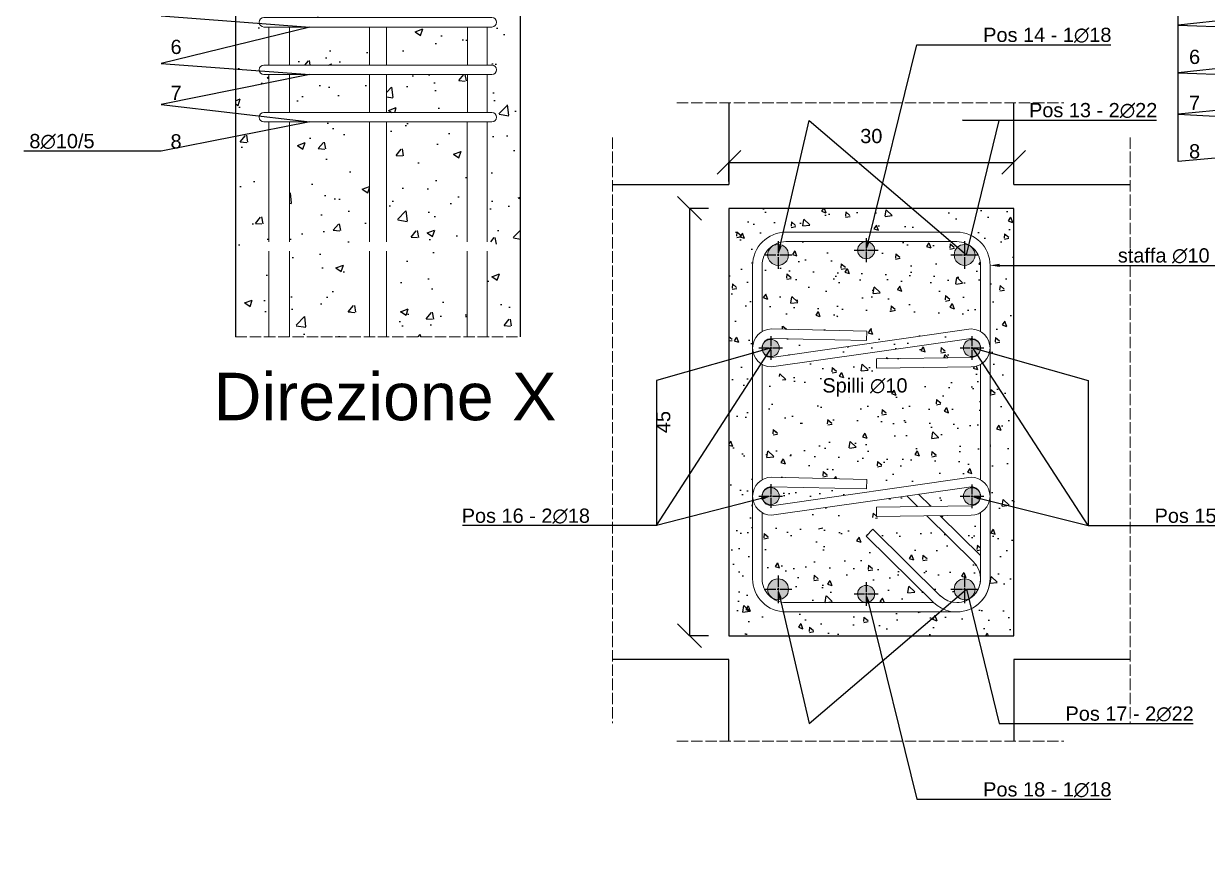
# Model space of a CAD drawing. Header units: millimetres. Extents: x -455371 to 117772, y -78417 to 116564.
# Drawn here: x -326933 to -325687, y 112656 to 113549 of the extents above; entities that cross this region are included whole.
import ezdxf
from ezdxf import colors
from ezdxf.entities.mleader import LeaderData, LeaderLine
from ezdxf.math import Vec2, Vec3

# ---------------------------------------------------------------- set-up
doc = ezdxf.new("R2010")
doc.units = ezdxf.units.MM
doc.linetypes.add('ACAD_ISO02W100', pattern=[15, 12, -3])
doc.linetypes.add('CENTER2', pattern=[28.575, 19.05, -3.175, 3.175, -3.175])
doc.layers.get('0').update_dxf_attribs({"color": 255})
for name, color, linetype, lineweight in [('armature', 5, 'Continuous', 18), ('Cls', 7, 'Continuous', 25), ('quote', 5, 'Continuous', 15), ('RETINO ARMATURE', 253, 'Continuous', 15), ('Scritte', 7, 'Continuous', 15), ('staffe', 10, 'Continuous', 15), ('tratteggio 1 a 50', 230, 'ACAD_ISO02W100', 15)]:
    doc.layers.add(name, color=color, linetype=linetype, lineweight=lineweight)
doc.layers.add('RETINI', color=253, linetype='Continuous')
doc.styles.get("Standard").update_dxf_attribs({"font": 'arial.ttf'})
doc.dimstyles.new('scala 1 a 10', dxfattribs={"dimtxt": 15, "dimasz": 25, "dimexe": 0.183, "dimexo": 0.1, "dimgap": 20, "dimtad": 2, "dimdec": 0, "dimlfac": 0.1, "dimzin": 0, "dimdsep": 46, "dimtxsty": 'Standard', "dimblk": 'OBLIQUE', "dimcen": -25, "dimadec": 0, "dimazin": 0, "dimtfac": 1, "dimtdec": 0, "dimtofl": 0, "dimtmove": 0, "dimatfit": 3, "dimfxl": 20, "dimfxlon": 1, "dimtolj": 1, "dimtzin": 0, "dimarcsym": 0})
pattern_1 = [(320, (-388016.686, -227975.98), (-4.7817257, -54.6554007), [5.715, -62.865]), (265, (-388016.686, -227975.98), (57.317054, 10.573026), [4.572, -50.292175]), (10.451445, (-388017.084, -227980.53), (52.5353256, -44.082374), [4.857003, -53.427073]), (316.1842, (-388001.446, -227975.98), (-12.612698, -81.323712), [8.5725, -94.2975]), (6.635558, (-388002.5, -227982.755), (74.227837, -71.22124), [7.285507, -80.140682]), (261.18415, (-388001.45, -227975.98), (74.227837, -71.22124), [6.85799, -75.43792]), (291, (-388005.256, -227983.6), (-30.6795595, -45.4843174), [5.715, -62.865]), (236, (-388005.256, -227983.6), (55.25639, -18.5406085), [4.572, -50.292]), (341.451445, (-388007.81, -227987.39), (24.576831, -64.024926), [4.857003, -53.426981]), (307.5, (-388016.686, -227975.978), (25.3665117, -0.926581), [0, -49.6824, 0, -51.054, 0, -50.4825]), (277.5, (-388016.686, -227975.978), (30.0541724, -20.0458988), [0, -29.1084, 0, -48.5394, 0, -19.2405]), (237.5, (-388016.686, -227958.985), (-1.7186232, -40.6771786), [0, -19.05, 0, -59.436, 0, -78.867]), (227.5, (-388016.686, -227951.365), (7.6279473, -44.4387544), [0, -24.765, 0, -39.4716, 0, -56.007])]

# ---------------------------------------------------------------- blocks, each defined once
blk = doc.blocks.new('*U1367')
at = {"layer": 'staffe'}
blk.add_lwpolyline([(-120, 5), (120, 5, -1), (120, -5), (-120, -5, -1)], format="xyb", close=True, dxfattribs=at)
blk = doc.blocks.new('*U1368')
at = {"layer": 'armature', "color": 0, "linetype": 'ByBlock', "lineweight": -2, "transparency": 16777216}
for p in [(0, 350), (0, 300), (0, 250), (0, 200), (0, 150), (0, 100), (0, 50), (0, 0)]:
    blk.add_blockref('*U1367', p, dxfattribs=at)
blk = doc.blocks.new('*U1409')
at = {"layer": 'Cls', "color": 0, "linetype": 'CENTER2', "transparency": 16777216}
for p, q in [((0, 2.2), (0, 14.5)), ((-14.5, 0), (-2.2, 0)), ((2.2, 0), (14.5, 0)), ((0, -14.5), (0, -2.2))]:
    blk.add_line(p, q, dxfattribs=at)
at = {"layer": 'Cls', "color": 0, "linetype": 'Continuous', "transparency": 16777216}
for p, q in [((-1.1, 0), (1.1, 0)), ((0, -1.1), (0, 1.1))]:
    blk.add_line(p, q, dxfattribs=at)
blk = doc.blocks.new('*U1410')
at = {"layer": 'Cls', "color": 0, "linetype": 'CENTER2', "transparency": 16777216}
for p, q in [((0, 1.8), (0, 12.5)), ((-12.5, 0), (-1.8, 0)), ((1.8, 0), (12.5, 0)), ((0, -12.5), (0, -1.8))]:
    blk.add_line(p, q, dxfattribs=at)
at = {"layer": 'Cls', "color": 0, "linetype": 'Continuous', "transparency": 16777216}
for p, q in [((-0.9, 0), (0.9, 0)), ((0, -0.9), (0, 0.9))]:
    blk.add_line(p, q, dxfattribs=at)
blk = doc.blocks.new('*U1381')
at = {"layer": 'Cls', "color": 0, "linetype": 'CENTER2', "transparency": 16777216}
for p, q in [((0, 1.8), (0, 12.5)), ((-12.5, 0), (-1.8, 0)), ((1.8, 0), (12.5, 0)), ((0, -12.5), (0, -1.8))]:
    blk.add_line(p, q, dxfattribs=at)
at = {"layer": 'Cls', "color": 0, "linetype": 'Continuous', "transparency": 16777216}
for p, q in [((-0.9, 0), (0.9, 0)), ((0, -0.9), (0, 0.9))]:
    blk.add_line(p, q, dxfattribs=at)
blk = doc.blocks.new('*U1382')
at = {"layer": 'Cls', "color": 0, "linetype": 'CENTER2', "transparency": 16777216}
for p, q in [((0, 1.8), (0, 12.5)), ((-12.5, 0), (-1.8, 0)), ((1.8, 0), (12.5, 0)), ((0, -12.5), (0, -1.8))]:
    blk.add_line(p, q, dxfattribs=at)
at = {"layer": 'Cls', "color": 0, "linetype": 'Continuous', "transparency": 16777216}
for p, q in [((-0.9, 0), (0.9, 0)), ((0, -0.9), (0, 0.9))]:
    blk.add_line(p, q, dxfattribs=at)
blk = doc.blocks.new('*U1383')
at = {"layer": 'Cls', "color": 0, "linetype": 'CENTER2', "transparency": 16777216}
for p, q in [((0, 2.2), (0, 14.5)), ((-14.5, 0), (-2.2, 0)), ((2.2, 0), (14.5, 0)), ((0, -14.5), (0, -2.2))]:
    blk.add_line(p, q, dxfattribs=at)
at = {"layer": 'Cls', "color": 0, "linetype": 'Continuous', "transparency": 16777216}
for p, q in [((-1.1, 0), (1.1, 0)), ((0, -1.1), (0, 1.1))]:
    blk.add_line(p, q, dxfattribs=at)
blk = doc.blocks.new('*U1384')
at = {"layer": 'Cls', "color": 0, "linetype": 'CENTER2', "transparency": 16777216}
for p, q in [((0, 1.8), (0, 12.5)), ((-12.5, 0), (-1.8, 0)), ((1.8, 0), (12.5, 0)), ((0, -12.5), (0, -1.8))]:
    blk.add_line(p, q, dxfattribs=at)
at = {"layer": 'Cls', "color": 0, "linetype": 'Continuous', "transparency": 16777216}
for p, q in [((-0.9, 0), (0.9, 0)), ((0, -0.9), (0, 0.9))]:
    blk.add_line(p, q, dxfattribs=at)
blk = doc.blocks.new('*U1407')
at = {"layer": 'Cls', "color": 0, "linetype": 'CENTER2', "transparency": 16777216}
for p, q in [((0, 2.2), (0, 14.5)), ((-14.5, 0), (-2.2, 0)), ((2.2, 0), (14.5, 0)), ((0, -14.5), (0, -2.2))]:
    blk.add_line(p, q, dxfattribs=at)
at = {"layer": 'Cls', "color": 0, "linetype": 'Continuous', "transparency": 16777216}
for p, q in [((-1.1, 0), (1.1, 0)), ((0, -1.1), (0, 1.1))]:
    blk.add_line(p, q, dxfattribs=at)
blk = doc.blocks.new('*U1408')
at = {"layer": 'Cls', "color": 0, "linetype": 'CENTER2', "transparency": 16777216}
for p, q in [((0, 1.8), (0, 12.5)), ((-12.5, 0), (-1.8, 0)), ((1.8, 0), (12.5, 0)), ((0, -12.5), (0, -1.8))]:
    blk.add_line(p, q, dxfattribs=at)
at = {"layer": 'Cls', "color": 0, "linetype": 'Continuous', "transparency": 16777216}
for p, q in [((-0.9, 0), (0.9, 0)), ((0, -0.9), (0, 0.9))]:
    blk.add_line(p, q, dxfattribs=at)
blk = doc.blocks.new('*U1405')
at = {"layer": 'Cls', "color": 0, "linetype": 'CENTER2', "transparency": 16777216}
for p, q in [((0, 1.8), (0, 12.5)), ((-12.5, 0), (-1.8, 0)), ((1.8, 0), (12.5, 0)), ((0, -12.5), (0, -1.8))]:
    blk.add_line(p, q, dxfattribs=at)
at = {"layer": 'Cls', "color": 0, "linetype": 'Continuous', "transparency": 16777216}
for p, q in [((-0.9, 0), (0.9, 0)), ((0, -0.9), (0, 0.9))]:
    blk.add_line(p, q, dxfattribs=at)
blk = doc.blocks.new('*U1406')
at = {"layer": 'Cls', "color": 0, "linetype": 'CENTER2', "transparency": 16777216}
for p, q in [((0, 2.2), (0, 14.5)), ((-14.5, 0), (-2.2, 0)), ((2.2, 0), (14.5, 0)), ((0, -14.5), (0, -2.2))]:
    blk.add_line(p, q, dxfattribs=at)
at = {"layer": 'Cls', "color": 0, "linetype": 'Continuous', "transparency": 16777216}
for p, q in [((-1.1, 0), (1.1, 0)), ((0, -1.1), (0, 1.1))]:
    blk.add_line(p, q, dxfattribs=at)
blk = doc.blocks.new('_Oblique')
at = {"color": 0, "linetype": 'ByBlock', "lineweight": -2}
blk.add_line((-0.5, -0.5), (0.5, 0.5), dxfattribs=at)
blk = doc.blocks.new('*D2434')
at = {"layer": 'Defpoints', "color": 0, "transparency": 16777216}
for p in [(-325890.5, 113403.2), (-326190.5, 113354.7), (-325890.5, 113354.7)]:
    blk.add_point(p, dxfattribs=at)
at = {"layer": 'quote', "color": 0, "lineweight": -2, "transparency": 16777216}
for p, q in [((-326190.5, 113383.2), (-326190.5, 113403.4)), ((-326190.5, 113403.2), (-325890.5, 113403.2)), ((-325890.5, 113383.2), (-325890.5, 113403.4))]:
    blk.add_line(p, q, dxfattribs=at)
at = {"layer": 'quote', "color": 0, "lineweight": -2, "transparency": 16777216, "xscale": 25, "yscale": 25, "zscale": 25, "rotation": 180}
blk.add_blockref('_Oblique', (-326190.5, 113403.2), dxfattribs=at)
at = {"layer": 'quote', "color": 0, "lineweight": -2, "transparency": 16777216, "xscale": 25, "yscale": 25, "zscale": 25}
blk.add_blockref('_Oblique', (-325890.5, 113403.2), dxfattribs=at)
at = {"layer": 'quote', "color": 0, "transparency": 16777216, "insert": (-326040.5, 113430.8), "char_height": 15, "attachment_point": 5}
blk.add_mtext('\\A1;30', dxfattribs=at)
blk = doc.blocks.new('*D2435')
at = {"layer": 'Defpoints', "color": 0, "transparency": 16777216}
for p in [(-326190.5, 113354.7), (-326232, 112904.7), (-326190.5, 112904.7)]:
    blk.add_point(p, dxfattribs=at)
at = {"layer": 'quote', "color": 0, "lineweight": -2, "transparency": 16777216}
for p, q in [((-326212, 113354.7), (-326232.2, 113354.7)), ((-326232, 113354.7), (-326232, 112904.7)), ((-326212, 112904.7), (-326232.2, 112904.7))]:
    blk.add_line(p, q, dxfattribs=at)
at = {"layer": 'quote', "color": 0, "lineweight": -2, "transparency": 16777216, "xscale": 25, "yscale": 25, "zscale": 25}
for p, rotation in [((-326232, 113354.7), 90), ((-326232, 112904.7), 270)]:
    blk.add_blockref('_Oblique', p, dxfattribs=dict(at, rotation=rotation))
at = {"layer": 'quote', "color": 0, "transparency": 16777216, "insert": (-326259.6, 113129.7), "char_height": 15, "attachment_point": 5, "rotation": 90}
blk.add_mtext('\\A1;45', dxfattribs=at)

msp = doc.modelspace()

# ---------------------------------------------------------------- hatches: boundary and pattern name
at = {"layer": 'RETINI'}
h = msp.add_hatch(dxfattribs=at)
h.set_pattern_fill('AR-CONC', color=256, scale=0.45)
h.paths.add_polyline_path([(-326675.1, 113795.7), (-326680.1, 113795.7, -1), (-326680.1, 113805.7), (-326675.1, 113805.7), (-326675.1, 113813.6), (-326755.7, 113813.6), (-326755.7, 113754.6), (-326755.7, 113692), (-326675.1, 113690.5), (-326675.1, 113695.7), (-326680.1, 113695.7, -1), (-326680.1, 113705.7), (-326675.1, 113705.7), (-326675.1, 113745.7), (-326680.1, 113745.7, -1), (-326680.1, 113755.7), (-326675.1, 113755.7)])
h.paths.add_polyline_path([(-326763.7, 113754.6), (-326763.7, 113813.6), (-326855.7, 113813.6), (-326855.7, 113754.6), (-326855.7, 113693.8), (-326763.7, 113692.1)])
h.paths.add_polyline_path([(-326863.7, 113813.6), (-326910.1, 113813.6), (-326910.1, 113694.8), (-326863.7, 113693.9), (-326863.7, 113754.6)])
h.paths.add_polyline_path([(-326364.5, 113813.6), (-326445.1, 113813.6), (-326445.1, 113805.7), (-326440.1, 113805.7, -1), (-326440.1, 113795.7), (-326445.1, 113795.7), (-326445.1, 113755.7), (-326440.1, 113755.7, -1), (-326440.1, 113745.7), (-326445.1, 113745.7), (-326445.1, 113705.7), (-326440.1, 113705.7, -1), (-326440.1, 113695.7), (-326445.1, 113695.7), (-326445.1, 113690.5), (-326364.5, 113692), (-326364.5, 113754.6)])
h.paths.add_polyline_path([(-326264.5, 113813.6), (-326356.5, 113813.6), (-326356.5, 113754.6), (-326356.5, 113692.1), (-326264.5, 113693.8), (-326264.5, 113754.6)])
h.paths.add_polyline_path([(-326210.1, 113813.6), (-326256.5, 113813.6), (-326256.5, 113754.6), (-326256.5, 113693.9), (-326210.1, 113694.8)])
h.paths.add_polyline_path([(-326465.7, 113909.6), (-326551.1, 113909.6), (-326551.1, 113831.6), (-326465.7, 113831.6)])
h.paths.add_polyline_path([(-326569.1, 113909.6), (-326653.1, 113909.6), (-326653.1, 113831.6), (-326569.1, 113831.6)])
h.paths.add_polyline_path([(-326569.1, 114009.6), (-326653.1, 114009.6), (-326653.1, 113919.6), (-326569.1, 113919.6)])
h.paths.add_polyline_path([(-326465.6, 114009.6), (-326551.1, 114009.6), (-326551.1, 113919.6), (-326465.7, 113919.6)])
h.paths.add_polyline_path([(-326569.1, 113795.7), (-326653.1, 113795.7), (-326653.1, 113755.7), (-326569.1, 113755.7)])
h.paths.add_polyline_path([(-326569.1, 113813.6), (-326653.1, 113813.6), (-326653.1, 113805.7), (-326569.1, 113805.7)])
h.paths.add_polyline_path([(-326465.7, 113813.6), (-326551.1, 113813.6), (-326551.1, 113805.7), (-326465.7, 113805.7)])
h.paths.add_polyline_path([(-326465.7, 113795.7), (-326551.1, 113795.7), (-326551.1, 113755.7), (-326465.8, 113755.7)])
h.paths.add_polyline_path([(-326569.1, 113745.7), (-326653.1, 113745.7), (-326653.1, 113705.7), (-326569.1, 113705.7)])
h.paths.add_polyline_path([(-326465.8, 113745.7), (-326551.1, 113745.7), (-326551.1, 113705.7), (-326465.8, 113705.7)])
h.paths.add_polyline_path([(-326569.1, 113695.7), (-326653.1, 113695.7), (-326653.1, 113690.1), (-326569.1, 113688.5)])
h.paths.add_polyline_path([(-326465.8, 113695.7), (-326551.1, 113695.7), (-326551.1, 113688.5), (-326465.8, 113690.1)])
h.paths.add_polyline_path([(-326569.1, 113670.5), (-326653.1, 113672.1), (-326653.1, 113655.7), (-326569.1, 113655.7)])
h.paths.add_polyline_path([(-326465.8, 113672.1), (-326551.1, 113670.5), (-326551.1, 113655.7), (-326465.8, 113655.7)])
h.paths.add_polyline_path([(-326569.1, 113645.7), (-326653.1, 113645.7), (-326653.1, 113605.7), (-326569.1, 113605.7)])
h.paths.add_polyline_path([(-326465.8, 113645.7), (-326551.1, 113645.7), (-326551.1, 113605.7), (-326465.9, 113605.7)])
h.paths.add_polyline_path([(-326465.9, 113595.7), (-326551.1, 113595.7), (-326551.1, 113555.7), (-326465.9, 113555.7)])
h.paths.add_polyline_path([(-326569.1, 113595.7), (-326653.1, 113595.7), (-326653.1, 113555.7), (-326569.1, 113555.7)])
h.paths.add_polyline_path([(-326569.1, 113545.7), (-326653.1, 113545.7), (-326653.1, 113505.7), (-326569.1, 113505.7)])
h.paths.add_polyline_path([(-326465.9, 113545.7), (-326551.1, 113545.7), (-326551.1, 113505.7), (-326465.9, 113505.7)])
h.paths.add_polyline_path([(-326465.9, 113495.7), (-326551.1, 113495.7), (-326551.1, 113455.7), (-326465.9, 113455.7)])
h.paths.add_polyline_path([(-326569.1, 113495.7), (-326653.1, 113495.7), (-326653.1, 113455.7), (-326569.1, 113455.7)])
h.paths.add_polyline_path([(-326569.1, 113445.7), (-326653.1, 113445.7), (-326653.1, 113319.6), (-326569.1, 113319.6)])
h.paths.add_polyline_path([(-326466, 113445.7), (-326551.1, 113445.7), (-326551.1, 113319.6), (-326466, 113319.6)])
h.paths.add_polyline_path([(-326466, 113309.6), (-326551.1, 113309.6), (-326551.1, 113219.6), (-326466.1, 113219.6)])
h.paths.add_polyline_path([(-326569.1, 113309.6), (-326653.1, 113309.6), (-326653.1, 113219.6), (-326569.1, 113219.6)])
edge = h.paths.add_edge_path()
edge.add_line((-326710.1, 113219.6), (-326675.1, 113219.6))
edge.add_line((-326675.1, 113219.6), (-326675.1, 113309.6))
edge.add_line((-326675.1, 113309.6), (-326680.1, 113309.6))
edge.add_arc((-326680.1, 113314.6), 5, 90, 270, ccw=False)
edge.add_line((-326680.1, 113319.6), (-326675.1, 113319.6))
edge.add_line((-326675.1, 113319.6), (-326675.1, 113445.7))
edge.add_line((-326675.1, 113445.7), (-326680.1, 113445.7))
edge.add_arc((-326680.1, 113450.7), 5, 90, 270, ccw=False)
edge.add_line((-326680.1, 113455.7), (-326675.1, 113455.7))
edge.add_line((-326675.1, 113455.7), (-326675.1, 113495.7))
edge.add_line((-326675.1, 113495.7), (-326680.1, 113495.7))
edge.add_arc((-326680.1, 113500.7), 5, 90, 270, ccw=False)
edge.add_line((-326680.1, 113505.7), (-326675.1, 113505.7))
edge.add_line((-326675.1, 113505.7), (-326675.1, 113545.7))
edge.add_line((-326675.1, 113545.7), (-326680.1, 113545.7))
edge.add_arc((-326680.1, 113550.7), 5, 90, 270, ccw=False)
edge.add_line((-326680.1, 113555.7), (-326675.1, 113555.7))
edge.add_line((-326675.1, 113555.7), (-326675.1, 113595.7))
edge.add_line((-326675.1, 113595.7), (-326680.1, 113595.7))
edge.add_arc((-326680.1, 113600.7), 5, 90, 270, ccw=False)
edge.add_line((-326680.1, 113605.7), (-326675.1, 113605.7))
edge.add_line((-326675.1, 113605.7), (-326675.1, 113645.7))
edge.add_line((-326675.1, 113645.7), (-326680.1, 113645.7))
edge.add_arc((-326680.1, 113650.7), 5, 90, 270, ccw=False)
edge.add_line((-326680.1, 113655.7), (-326675.1, 113655.7))
edge.add_line((-326675.1, 113655.7), (-326675.1, 113672.5))
edge.add_line((-326675.1, 113672.5), (-326755.7, 113674))
edge.add_line((-326755.7, 113674), (-326755.7, 113673.6))
edge.add_arc((-326759.7, 113673.6), 4, -179.9782, 0.0218, ccw=False)
edge.add_line((-326763.7, 113673.6), (-326763.7, 113674.1))
edge.add_line((-326763.7, 113674.1), (-326855.7, 113675.8))
edge.add_line((-326855.7, 113675.8), (-326855.7, 113673.6))
edge.add_arc((-326859.7, 113673.6), 4, -179.9782, 0.0218, ccw=False)
edge.add_line((-326863.7, 113673.6), (-326863.7, 113675.9))
edge.add_line((-326863.7, 113675.9), (-326910.1, 113676.8))
edge.add_line((-326910.1, 113676.8), (-326910.1, 113644.6))
edge.add_line((-326910.1, 113644.6), (-326710.1, 113644.6))
edge.add_line((-326710.1, 113644.6), (-326710.1, 113219.6))
edge = h.paths.add_edge_path()
edge.add_line((-326445.1, 113219.6), (-326410.1, 113219.6))
edge.add_line((-326410.1, 113219.6), (-326410.1, 113644.6))
edge.add_line((-326410.1, 113644.6), (-326210.1, 113644.6))
edge.add_line((-326210.1, 113644.6), (-326210.1, 113676.8))
edge.add_line((-326210.1, 113676.8), (-326256.5, 113675.9))
edge.add_line((-326256.5, 113675.9), (-326256.5, 113673.6))
edge.add_arc((-326260.5, 113673.6), 4, -179.9782, 0.0218, ccw=False)
edge.add_line((-326264.5, 113673.6), (-326264.5, 113675.8))
edge.add_line((-326264.5, 113675.8), (-326356.5, 113674.1))
edge.add_line((-326356.5, 113674.1), (-326356.5, 113673.6))
edge.add_arc((-326360.5, 113673.6), 4, -179.9782, 0.0218, ccw=False)
edge.add_line((-326364.5, 113673.6), (-326364.5, 113674))
edge.add_line((-326364.5, 113674), (-326445.1, 113672.5))
edge.add_line((-326445.1, 113672.5), (-326445.1, 113655.7))
edge.add_line((-326445.1, 113655.7), (-326440.1, 113655.7))
edge.add_arc((-326440.1, 113650.7), 5, -90, 90, ccw=False)
edge.add_line((-326440.1, 113645.7), (-326445.1, 113645.7))
edge.add_line((-326445.1, 113645.7), (-326445.1, 113605.7))
edge.add_line((-326445.1, 113605.7), (-326440.1, 113605.7))
edge.add_arc((-326440.1, 113600.7), 5, -90, 90, ccw=False)
edge.add_line((-326440.1, 113595.7), (-326445.1, 113595.7))
edge.add_line((-326445.1, 113595.7), (-326445.1, 113555.7))
edge.add_line((-326445.1, 113555.7), (-326440.1, 113555.7))
edge.add_arc((-326440.1, 113550.7), 5, -90, 90, ccw=False)
edge.add_line((-326440.1, 113545.7), (-326445.1, 113545.7))
edge.add_line((-326445.1, 113545.7), (-326445.1, 113505.7))
edge.add_line((-326445.1, 113505.7), (-326440.1, 113505.7))
edge.add_arc((-326440.1, 113500.7), 5, -90, 90, ccw=False)
edge.add_line((-326440.1, 113495.7), (-326445.1, 113495.7))
edge.add_line((-326445.1, 113495.7), (-326445.1, 113455.7))
edge.add_line((-326445.1, 113455.7), (-326440.1, 113455.7))
edge.add_arc((-326440.1, 113450.7), 5, -90, 90, ccw=False)
edge.add_line((-326440.1, 113445.7), (-326445.1, 113445.7))
edge.add_line((-326445.1, 113445.7), (-326445.1, 113319.6))
edge.add_line((-326445.1, 113319.6), (-326440.1, 113319.6))
edge.add_arc((-326440.1, 113314.6), 5, -90, 90, ccw=False)
edge.add_line((-326440.1, 113309.6), (-326445.1, 113309.6))
edge.add_line((-326445.1, 113309.6), (-326445.1, 113219.6))
edge = h.paths.add_edge_path()
edge.add_line((-326410.1, 114009.6), (-326445.1, 114009.6))
edge.add_line((-326445.1, 114009.6), (-326445.1, 113919.6))
edge.add_line((-326445.1, 113919.6), (-326440.1, 113919.6))
edge.add_arc((-326440.1, 113914.6), 5, -90, 90, ccw=False)
edge.add_line((-326440.1, 113909.6), (-326445.1, 113909.6))
edge.add_line((-326445.1, 113909.6), (-326445.1, 113831.6))
edge.add_line((-326445.1, 113831.6), (-326364.5, 113831.6))
edge.add_line((-326364.5, 113831.6), (-326364.5, 113835.6))
edge.add_arc((-326360.5, 113835.6), 4, 0.0218, 180.0218, ccw=False)
edge.add_line((-326356.5, 113835.6), (-326356.5, 113831.6))
edge.add_line((-326356.5, 113831.6), (-326264.5, 113831.6))
edge.add_line((-326264.5, 113831.6), (-326264.5, 113835.6))
edge.add_arc((-326260.5, 113835.6), 4, 0.0218, 180.0218, ccw=False)
edge.add_line((-326256.5, 113835.6), (-326256.5, 113831.6))
edge.add_line((-326256.5, 113831.6), (-326210.1, 113831.6))
edge.add_line((-326210.1, 113831.6), (-326210.1, 113864.6))
edge.add_line((-326210.1, 113864.6), (-326410.1, 113864.6))
edge.add_line((-326410.1, 113864.6), (-326410.1, 114009.6))
edge = h.paths.add_edge_path()
edge.add_line((-326675.1, 114009.6), (-326710.1, 114009.6))
edge.add_line((-326710.1, 114009.6), (-326710.1, 113864.6))
edge.add_line((-326710.1, 113864.6), (-326910.1, 113864.6))
edge.add_line((-326910.1, 113864.6), (-326910.1, 113831.6))
edge.add_line((-326910.1, 113831.6), (-326863.7, 113831.6))
edge.add_line((-326863.7, 113831.6), (-326863.7, 113835.6))
edge.add_arc((-326859.7, 113835.6), 4, 0.0218, 180.0218, ccw=False)
edge.add_line((-326855.7, 113835.6), (-326855.7, 113831.6))
edge.add_line((-326855.7, 113831.6), (-326763.7, 113831.6))
edge.add_line((-326763.7, 113831.6), (-326763.7, 113835.6))
edge.add_arc((-326759.7, 113835.6), 4, 0.0218, 180.0218, ccw=False)
edge.add_line((-326755.7, 113835.6), (-326755.7, 113831.6))
edge.add_line((-326755.7, 113831.6), (-326675.1, 113831.6))
edge.add_line((-326675.1, 113831.6), (-326675.1, 113909.6))
edge.add_line((-326675.1, 113909.6), (-326680.1, 113909.6))
edge.add_arc((-326680.1, 113914.6), 5, 90, 270, ccw=False)
edge.add_line((-326680.1, 113919.6), (-326675.1, 113919.6))
edge.add_line((-326675.1, 113919.6), (-326675.1, 114009.6))
h = msp.add_hatch(dxfattribs=at)
h.set_pattern_fill('AR-CONC', color=256, scale=0.3, angle=-90)
h.set_pattern_definition(pattern_1)
h.paths.add_polyline_path([(-325890.5, 112904.7), (-325890.5, 113054.7), (-325890.5, 113354.7), (-326190.5, 113354.7), (-326190.5, 112904.7)])
h.paths.add_polyline_path([(-325950.5, 112929.7), (-326130.5, 112929.7, -0.414214), (-326165.5, 112964.7), (-326165.5, 113294.7, -0.414214), (-326130.5, 113329.7), (-325950.5, 113329.7, -0.414214), (-325915.5, 113294.7), (-325915.5, 112964.7, -0.414214)], flags=16)
h.paths.add_polyline_path([(-325942.3, 113294.7, -1), (-325942.3, 113316.7, -1)], flags=0)
h.paths.add_polyline_path([(-326045.9, 113301.7, -1), (-326045.9, 113319.7, -1)], flags=0)
h.paths.add_polyline_path([(-326138.7, 113294.7, -1), (-326138.7, 113316.7, -1)], flags=0)
h = msp.add_hatch(dxfattribs=at)
h.set_pattern_fill('AR-CONC', color=256, scale=0.3, angle=-90)
h.set_pattern_definition(pattern_1)
h.paths.add_polyline_path([(-325950.5, 113240.8, -0.201566), (-325925.5, 113230.3), (-325925.5, 113294.7, 0.236232), (-325935.7, 113314.6, -0.722577), (-325942.3, 113294.7, -1), (-325942.3, 113316.7, -0.16273), (-325935.6, 113314.7, 0.161051), (-325950.5, 113319.7), (-326045.9, 113319.7, -1), (-326045.9, 113301.7, -1), (-326045.9, 113319.7), (-326130.5, 113319.7, 0.160357), (-326145.3, 113314.6, -0.161051), (-326138.7, 113316.7, -1), (-326138.7, 113294.7, -0.745706), (-326145.4, 113314.7, 0.23733), (-326155.5, 113294.7), (-326155.5, 113230.3, -0.201566), (-326130.5, 113240.8)])
h.paths.add_polyline_path([(-326045.9, 112939.7, -1), (-326045.9, 112957.7, -1), (-326045.9, 112939.7), (-325975, 112939.7), (-326045.8, 113009.7), (-326038.8, 113016.8), (-325968.1, 112946.9, 0.368329), (-325935.7, 112944.8, -0.161051), (-325942.3, 112942.6, -1), (-325942.3, 112964.6, -0.745706), (-325935.6, 112944.6, 0.465059), (-325933.2, 112982.8), (-325969.4, 113018.5), (-326130.5, 113018.5, -0.201566), (-326155.5, 113029), (-326155.5, 112964.7, 0.236232), (-326145.3, 112944.8, -0.722577), (-326138.7, 112964.6, -1), (-326138.7, 112942.6, -0.16273), (-326145.4, 112944.6, 0.161051), (-326130.5, 112939.7)])
h.paths.add_polyline_path([(-325925.5, 112989.2), (-325925.5, 113029, -0.201566), (-325950.5, 113018.5), (-325955.2, 113018.5)])
edge = h.paths.add_edge_path()
edge.add_line((-326142.6, 113227.7), (-326117.4, 113227.1))
edge.add_arc((-326130.5, 113205.8), 25, 58.3741, 119.0154)
edge = h.paths.add_edge_path()
edge.add_line((-326145.5, 113197.7), (-326094.2, 113205.1))
edge.add_line((-326094.2, 113205.1), (-326106.1, 113216.8))
edge.add_line((-326106.1, 113216.8), (-326145.5, 113217.7))
edge.add_arc((-326145.5, 113207.7), 10, 90.1907, 161.0639)
edge.add_arc((-326130.5, 113205.8), 25, 168.0563, 169.8929)
edge.add_arc((-326146.5, 113207.7), 9, 90, 163.5583, ccw=False)
edge.add_arc((-326146.5, 113207.7), 9, -90, 90, ccw=False)
edge.add_arc((-326146.5, 113207.7), 9, -176.6939, -90, ccw=False)
edge.add_arc((-326130.5, 113205.8), 25, 176.9715, 177.2915)
edge.add_arc((-326145.5, 113207.7), 10, 184.2839, 269.9959)
edge = h.paths.add_edge_path()
edge.add_line((-325938.6, 113031.5), (-325967.9, 113031.1))
edge.add_line((-325967.9, 113031.1), (-325965.3, 113028.5))
edge.add_line((-325965.3, 113028.5), (-325950.5, 113028.5))
edge.add_arc((-325950.5, 113053.5), 25, -90, -61.4971)
edge = h.paths.add_edge_path()
edge.add_line((-326003.1, 113051.9), (-326143.1, 113031.9))
edge.add_arc((-326130.5, 113053.5), 25, 239.7016, 270)
edge.add_line((-326130.5, 113028.5), (-325979.5, 113028.5))
edge.add_line((-325979.5, 113028.5), (-325981.9, 113030.9))
edge.add_line((-325981.9, 113030.9), (-326034.9, 113030.2))
edge.add_line((-326034.9, 113030.2), (-326035.1, 113040.2))
edge.add_line((-326035.1, 113040.2), (-325991.9, 113040.8))
edge.add_line((-325991.9, 113040.8), (-326003.1, 113051.9))
edge = h.paths.add_edge_path()
edge.add_arc((-325935.5, 113051.6), 10, 4.2831, 89.9965)
edge.add_line((-325935.5, 113061.6), (-325990.7, 113053.7))
edge.add_line((-325990.7, 113053.7), (-325977.9, 113041))
edge.add_line((-325977.9, 113041), (-325935.1, 113041.6))
edge.add_arc((-325935.5, 113051.6), 10, -87.6902, -18.9247)
edge.add_arc((-325950.5, 113053.5), 25, -11.936, -10.9401)
edge.add_arc((-325934.5, 113051.6), 9, -90, -18.244, ccw=False)
edge.add_arc((-325934.5, 113051.6), 9, -270, -90, ccw=False)
edge.add_arc((-325934.5, 113051.6), 9, 4.5074, 90, ccw=False)
edge.add_arc((-325950.5, 113053.5), 25, -2.7965, -2.7056)
edge = h.paths.add_edge_path()
edge.add_arc((-326145.5, 113051.6), 20, 90, 119.9999)
edge.add_line((-326155.5, 113068.9), (-326155.5, 113181.3))
edge.add_line((-326155.5, 113181.3), (-326084.4, 113111))
edge.add_line((-326084.4, 113111), (-326077.4, 113118.1))
edge.add_line((-326077.4, 113118.1), (-326147.7, 113187.7))
edge.add_arc((-326130.5, 113205.8), 25, 225.8055, 226.3607, ccw=False)
edge.add_arc((-326145.5, 113207.7), 20, 263.0289, 270)
edge.add_line((-326145.5, 113187.7), (-326085.4, 113196.3))
edge.add_line((-326085.4, 113196.3), (-326042.2, 113153.6))
edge.add_line((-326042.2, 113153.6), (-326035.2, 113160.7))
edge.add_line((-326035.2, 113160.7), (-326106, 113230.8))
edge.add_line((-326106, 113230.8), (-325950.5, 113230.8))
edge.add_arc((-325950.5, 113205.8), 25, 10.9401, 90, ccw=False)
edge.add_arc((-325934.5, 113207.7), 9, 18.244, 355.4926)
edge.add_arc((-325950.5, 113205.8), 25, 2.7056, 2.7965, ccw=False)
edge.add_arc((-325935.5, 113207.7), 10, -87.6902, -4.2831, ccw=False)
edge.add_line((-325935.1, 113197.7), (-326035.1, 113196.3))
edge.add_line((-326035.1, 113196.3), (-326034.9, 113186.3))
edge.add_line((-326034.9, 113186.3), (-325935.5, 113187.7))
edge.add_arc((-325935.5, 113207.7), 20, -90, -59.9999)
edge.add_line((-325925.5, 113190.4), (-325925.5, 113068.9))
edge.add_arc((-325935.5, 113051.6), 20, 59.9999, 90)
edge.add_line((-325935.5, 113071.6), (-326145.5, 113041.6))
edge.add_arc((-326145.5, 113051.6), 10, 198.9089, 269.9959, ccw=False)
edge.add_arc((-326130.5, 113053.5), 25, 190.1071, 191.9266, ccw=False)
edge.add_arc((-326146.5, 113051.7), 9, 196.4417, 536.6939)
edge.add_arc((-326130.5, 113053.5), 25, 182.7045, 183.0285, ccw=False)
edge.add_arc((-326145.5, 113051.6), 10, 90.1907, 175.7223, ccw=False)
edge.add_line((-326145.5, 113061.6), (-326045.5, 113059.3))
edge.add_line((-326045.5, 113059.3), (-326045.3, 113069.3))
edge.add_line((-326045.3, 113069.3), (-326145.5, 113071.6))
at = {"layer": 'RETINO ARMATURE'}
h = msp.add_hatch(color=256, dxfattribs=at)
h.dxf.hatch_style = 1
h.paths.add_polyline_path([(-326054.9, 113310.7, 1), (-326036.9, 113310.7, 1)])
h = msp.add_hatch(color=256, dxfattribs=at)
h.dxf.hatch_style = 1
h.paths.add_polyline_path([(-326149.7, 113305.7, 1), (-326127.7, 113305.7, 1)])
h.paths.add_polyline_path([(-326155.5, 113207.7, 1), (-326137.5, 113207.7, 1)])
h.paths.add_polyline_path([(-326155.5, 113051.7, 1), (-326137.5, 113051.7, 1)])
h.paths.add_polyline_path([(-326149.7, 112953.6, 1), (-326127.7, 112953.6, 1)])
h.paths.add_polyline_path([(-326036.9, 112948.7, 1), (-326054.9, 112948.7, 1)])
h = msp.add_hatch(color=256, dxfattribs=at)
h.dxf.hatch_style = 1
h.paths.add_polyline_path([(-325931.3, 113305.7, 1), (-325953.3, 113305.7, 1)])
h = msp.add_hatch(color=256, dxfattribs=at)
h.dxf.hatch_style = 1
h.paths.add_polyline_path([(-325925.5, 113207.7, 1), (-325943.5, 113207.7, 1)])
h = msp.add_hatch(color=256, dxfattribs=at)
h.dxf.hatch_style = 1
h.paths.add_polyline_path([(-325925.5, 113051.6, 1), (-325943.5, 113051.6, 1)])
h = msp.add_hatch(color=256, dxfattribs=at)
h.dxf.hatch_style = 1
h.paths.add_polyline_path([(-325953.3, 112953.6, 1), (-325931.3, 112953.6, 1)])

# ---------------------------------------------------------------- linework, layer by layer
at = {"layer": 'armature'}
for points in [[(-326675.1, 113505.7), (-326675.1, 113545.7)], [(-326653.1, 113545.7), (-326653.1, 113505.7)], [(-326569.1, 113505.7), (-326569.1, 113545.7)], [(-326551.1, 113545.7), (-326551.1, 113505.7)], [(-326465.9, 113545.7), (-326465.9, 113505.7)], [(-326445.1, 113505.7), (-326445.1, 113545.7)], [(-326675.1, 113455.7), (-326675.1, 113495.7)], [(-326653.1, 113495.7), (-326653.1, 113455.7)], [(-326569.1, 113455.7), (-326569.1, 113495.7)], [(-326551.1, 113495.7), (-326551.1, 113455.7)], [(-326465.9, 113495.7), (-326465.9, 113455.7)], [(-326445.1, 113455.7), (-326445.1, 113495.7)], [(-326675.1, 113319.6), (-326675.1, 113445.7)], [(-326653.1, 113445.7), (-326653.1, 113319.6)], [(-326569.1, 113319.6), (-326569.1, 113445.7)], [(-326551.1, 113445.7), (-326551.1, 113319.6)], [(-326466, 113445.7), (-326466, 113319.6)], [(-326445.1, 113319.6), (-326445.1, 113445.7)], [(-326675.1, 113219.6), (-326675.1, 113309.6)], [(-326653.1, 113309.6), (-326653.1, 113219.6)], [(-326569.1, 113219.6), (-326569.1, 113309.6)], [(-326551.1, 113309.6), (-326551.1, 113219.6)], [(-326466, 113309.6), (-326466.1, 113219.6)], [(-326445.1, 113219.6), (-326445.1, 113309.6)]]:
    msp.add_lwpolyline(points, dxfattribs=at)
for centre, radius in [((-326045.9, 113310.7), 9), ((-326138.7, 113305.7), 11), ((-325942.3, 113305.7), 11), ((-326146.5, 113207.7), 9), ((-325934.5, 113207.7), 9), ((-326146.5, 113051.7), 9), ((-325934.5, 113051.6), 9), ((-326138.7, 112953.6), 11), ((-326045.9, 112948.7), 9), ((-325942.3, 112953.6), 11)]:
    msp.add_circle(centre, radius, dxfattribs=at)
at = {"layer": 'Cls'}
for points in [[(-326910.1, 113644.6), (-326710.1, 113644.6), (-326710.1, 113219.6)], [(-326410.1, 113219.6), (-326410.1, 113644.6)], [(-326190.5, 113465.7), (-326190.5, 113379.7)], [(-325890.5, 113379.7), (-325890.5, 113465.7)], [(-326313, 113379.7), (-326190.5, 113379.7)], [(-325890.5, 113379.7), (-325768, 113379.7)], [(-325890.5, 113354.7), (-326190.5, 113354.7), (-326190.5, 112904.7), (-325890.5, 112904.7), (-325890.5, 113354.7), (-326040.5, 113354.7)], [(-326190.5, 112879.7), (-326313, 112879.7)], [(-326190.5, 112793.7), (-326190.5, 112879.7)], [(-325890.5, 112879.7), (-325890.5, 112793.7)], [(-325768, 112879.7), (-325890.5, 112879.7)]]:
    msp.add_lwpolyline(points, dxfattribs=at)
at = {"layer": 'staffe'}
for points in [[(-325950.5, 113329.7), (-326130.5, 113329.7, 0.414214), (-326165.5, 113294.7), (-326165.5, 112964.7, 0.414214), (-326130.5, 112929.7), (-325950.5, 112929.7, 0.414214), (-325915.5, 112964.7), (-325915.5, 113294.7, 0.414214)], [(-326145.5, 113217.7), (-326045.5, 113215.5), (-326045.3, 113225.5), (-326145.5, 113227.7, 0.666247), (-326145.5, 113227.7, 1), (-326145.5, 113187.7), (-325935.5, 113217.7, -0.980013), (-325935.1, 113197.7), (-326035.1, 113196.3), (-326034.9, 113186.3), (-325935.5, 113187.7, 0.666247), (-325935.5, 113187.7, 1), (-325935.5, 113227.7), (-326145.5, 113197.7, -0.998301)], [(-326145.5, 113061.6), (-326045.5, 113059.3), (-326045.3, 113069.3), (-326145.5, 113071.6, 0.666247), (-326145.5, 113071.6, 1), (-326145.5, 113031.6), (-325935.5, 113061.6, -0.980013), (-325935.1, 113041.6), (-326035.1, 113040.2), (-326034.9, 113030.2), (-325935.5, 113031.6, 0.666247), (-325935.5, 113031.6, 1), (-325935.5, 113071.6), (-326145.5, 113041.6, -0.998301)]]:
    msp.add_lwpolyline(points, format="xyb", close=True, dxfattribs=at)
for points in [[(-325925.5, 113225.1), (-325925.5, 113294.7, 0.414214), (-325950.5, 113319.7), (-326130.5, 113319.7, 0.414214), (-326155.5, 113294.7), (-326155.5, 113225.1)], [(-326155.5, 113034.3), (-326155.5, 112964.7, 0.414214), (-326130.5, 112939.7), (-325975, 112939.7)], [(-325950.5, 112939.7, 0.414214), (-325925.5, 112964.7), (-325925.5, 113034.3)], [(-325967.7, 112946.5), (-326038.8, 113016.8), (-326045.8, 113009.7), (-325975.1, 112939.8, 0.666247), (-325915.5, 112964.7, 0.666247)]]:
    msp.add_lwpolyline(points, format="xyb", dxfattribs=at)
for points in [[(-326155.5, 113207.8), (-326155.5, 113207.7)], [(-325925.5, 113207.7), (-325925.5, 113207.8)], [(-326155.5, 113190.4), (-326155.5, 113068.9)], [(-325925.5, 113068.9), (-325925.5, 113190.4)], [(-326155.5, 113093.9), (-326155.5, 113093.8)], [(-325925.5, 113093.8), (-325925.5, 113093.9)], [(-326003.1, 113051.9), (-325991.9, 113040.8)], [(-325977.9, 113041), (-325990.7, 113053.7)], [(-325981.9, 113030.9), (-325932.9, 112982.4)], [(-325925.5, 112989.2), (-325967.9, 113031.1)]]:
    msp.add_lwpolyline(points, dxfattribs=at)
msp.add_arc((-325950.5, 112964.7), 25, 225.3064, 45.3064, dxfattribs=at)
at = {"layer": 'tratteggio 1 a 50'}
for points in [[(-326245.3, 113465.7), (-325837.9, 113465.7)], [(-326313, 113429.5), (-326313, 112812.7)], [(-325768, 113429.5), (-325768, 112812.7)], [(-326710.1, 113219.6), (-326410.1, 113219.6)], [(-326245.3, 112793.7), (-325837.9, 112793.7)]]:
    msp.add_lwpolyline(points, dxfattribs=at)

# ---------------------------------------------------------------- block references
at = {"layer": 'armature'}
msp.add_blockref('*U1368', (-326560.1, 113450.7), dxfattribs=at)
at = {"layer": 'Cls', "linetype": 'CENTER2', "rotation": 270}
for name, p in [('*U1383', (-326138.7, 113305.7)), ('*U1384', (-326045.9, 113310.7)), ('*U1407', (-325942.3, 113305.7)), ('*U1382', (-326146.5, 113207.7)), ('*U1408', (-325934.5, 113207.7)), ('*U1381', (-326146.5, 113051.7)), ('*U1405', (-325934.5, 113051.6)), ('*U1409', (-326138.7, 112953.6)), ('*U1410', (-326045.9, 112948.7)), ('*U1406', (-325942.3, 112953.6))]:
    msp.add_blockref(name, p, dxfattribs=at)

# ---------------------------------------------------------------- texts
at = {"layer": 'quote', "insert": (-326092, 113175.8), "char_height": 15, "attachment_point": 1}
msp.add_mtext_dynamic_manual_height_columns('Spilli ∅10', width=172.003, gutter_width=12.5, heights=[34.7], dxfattribs=at)
at = {"layer": 'Scritte', "attachment_point": 1}
for s, width, heights, insert, char_height in [('6', 62.827, [0], (-326778.5, 113532.3), 15), ('6', 62.827, [0], (-325705.9, 113521.8), 15), ('7', 62.827, [0], (-326778.5, 113483.9), 15), ('7', 62.827, [0], (-325705.9, 113473.4), 15), ('8', 62.827, [0], (-326778.5, 113432.8), 15), ('8', 62.827, [0], (-325705.9, 113422.3), 15), ('Direzione X', 381.257, [89.6], (-326733.2, 113181.6), 50)]:
    msp.add_mtext_dynamic_manual_height_columns(s, width=width, gutter_width=12.5, heights=heights, dxfattribs=dict(at, insert=insert, char_height=char_height))

# ---------------------------------------------------------------- dimensions: what is measured, and where the dimension line sits
at = {"layer": 'quote'}
dim = msp.add_linear_dim(base=(-325890.5, 113403.2), p1=(-326190.5, 113354.7), p2=(-325890.5, 113354.7), dimstyle='scala 1 a 10', dxfattribs=at)
dim.commit()
dim.dimension.update_dxf_attribs({"geometry": '*D2434', "text_midpoint": (-326040.5, 113430.8)})
dim = msp.add_linear_dim(base=(-326232, 112904.7), p1=(-326190.5, 113354.7), p2=(-326190.5, 112904.7), angle=90, dimstyle='scala 1 a 10', dxfattribs=at)
dim.commit()
dim.dimension.update_dxf_attribs({"geometry": '*D2435', "text_midpoint": (-326259.6, 113129.7)})

# ---------------------------------------------------------------- leaders
ml = msp.add_multileader_mtext('Standard', dxfattribs=at)
ml.set_content('8∅10/5', color=256)
ml.set_leader_properties()
ml.build(insert=Vec2(0, 0))
ml.multileader.update_dxf_attribs({"text_left_attachment_type": 6, "text_right_attachment_type": 6, "dogleg_length": 20, "arrow_head_size": 10})
ctx = ml.context
ctx.base_point, ctx.char_height, ctx.arrow_head_size, ctx.landing_gap_size, ctx.plane_origin = Vec3(-325904.3, 113804), 15, 10, 50, Vec3(-325486.4, 113880.1)
ctx.left_attachment, ctx.right_attachment, ctx.text_align_type = 6, 6, 2
notes = []
notes.append((ctx, [(0, (1, 1, 0), (-325717.3, 113804), (-1, 0), 20, [(7, [(-325377.9, 113785.7), (-325717.3, 113750.6), (-325377.9, 113735.7), (-325717.3, 113701.7), (-325377.9, 113685.7), (-325717.3, 113648.2), (-325377.9, 113635.7), (-325717.3, 113595.7), (-325377.9, 113585.7), (-325717.3, 113547.5), (-325377.9, 113535.7), (-325717.3, 113497.3), (-325377.9, 113485.7), (-325717.3, 113454.1), (-325377.9, 113435.7), (-325717.3, 113404)], 0, [])])]))
ctx.mtext.insert, ctx.mtext.alignment, ctx.mtext.flow_direction = Vec3(-325787.3, 113822), 3, 5
ml = msp.add_multileader_mtext('Standard', dxfattribs=at)
ml.set_content('8∅10/5', color=256)
ml.set_leader_properties()
ml.build(insert=Vec2(0, 0))
ml.multileader.update_dxf_attribs({"text_left_attachment_type": 6, "text_right_attachment_type": 6, "dogleg_length": 20, "arrow_head_size": 10})
ctx = ml.context
ctx.base_point, ctx.char_height, ctx.arrow_head_size, ctx.landing_gap_size, ctx.plane_origin = Vec3(-326975.5, 113415.1), 15, 10, 50, Vec3(-326740.3, 113890.1)
ctx.left_attachment, ctx.right_attachment, ctx.text_align_type = 6, 6, 2
notes.append((ctx, [(0, (1, 1, 0), (-326788.5, 113415.1), (-1, 0), 20, [(7, [(-326631.8, 113795.7), (-326788.5, 113760.6), (-326631.8, 113745.7), (-326788.5, 113711.7), (-326631.8, 113695.7), (-326788.5, 113658.2), (-326631.8, 113645.7), (-326788.5, 113605.7), (-326631.8, 113595.7), (-326788.5, 113557.6), (-326631.8, 113545.7), (-326788.5, 113507.3), (-326631.8, 113495.7), (-326788.5, 113464.1), (-326631.8, 113445.7), (-326788.5, 113415.1)], 0, [])])]))
ctx.mtext.insert, ctx.mtext.alignment, ctx.mtext.flow_direction = Vec3(-326858.5, 113433.1), 3, 5
ml = msp.add_multileader_mtext('Standard', dxfattribs=at)
ml.set_content('Pos 14 - 1∅18', color=256)
ml.set_leader_properties()
ml.build(insert=Vec2(0, 0))
ml.multileader.update_dxf_attribs({"text_left_attachment_type": 6, "text_right_attachment_type": 6, "dogleg_length": 20, "arrow_head_size": 10})
ctx = ml.context
ctx.base_point, ctx.char_height, ctx.arrow_head_size, ctx.landing_gap_size, ctx.plane_origin = Vec3(-325972.7, 113527), 15, 10, 50, Vec3(-326249.7, 113303.9)
ctx.left_attachment, ctx.right_attachment = 6, 6
notes.append((ctx, [(0, (1, 1, 0), (-325992.7, 113527), (1, 0), 20, [(2, [(-326045.9, 113310.7), (-325992.7, 113527)], 0, [])])]))
ctx.mtext.insert, ctx.mtext.flow_direction = Vec3(-325922.7, 113545), 5
ml = msp.add_multileader_mtext('Standard', dxfattribs=at)
ml.set_content('Pos 13 - 2∅22', color=256)
ml.set_leader_properties()
ml.build(insert=Vec2(0, 0))
ml.multileader.update_dxf_attribs({"text_left_attachment_type": 6, "text_right_attachment_type": 6, "dogleg_length": 20, "arrow_head_size": 10})
ctx = ml.context
ctx.base_point, ctx.char_height, ctx.arrow_head_size, ctx.landing_gap_size, ctx.plane_origin = Vec3(-325924.4, 113447.7), 15, 10, 50, Vec3(-326238.6, 113298.9)
ctx.left_attachment, ctx.right_attachment = 6, 6
notes.append((ctx, [(0, (1, 1, 0), (-325944.4, 113447.7), (1, 0), 20, [(2, [(-326138.7, 113305.7), (-326105.9, 113447.1), (-325940.3, 113305.7), (-325906, 113447.1)], 0, [])])]))
ctx.mtext.insert, ctx.mtext.flow_direction = Vec3(-325874.4, 113465.7), 5
ml = msp.add_multileader_mtext('Standard', dxfattribs=at)
ml.set_content('staffa ∅10', color=256)
ml.set_leader_properties()
ml.build(insert=Vec2(0, 0))
ml.multileader.update_dxf_attribs({"text_left_attachment_type": 6, "text_right_attachment_type": 6, "dogleg_length": 20, "arrow_head_size": 10})
ctx = ml.context
ctx.base_point, ctx.char_height, ctx.arrow_head_size, ctx.landing_gap_size, ctx.plane_origin = Vec3(-325830.9, 113294.7), 15, 10, 50, Vec3(-326224.2, 113358.3)
ctx.left_attachment, ctx.right_attachment = 6, 6
notes.append((ctx, [(0, (1, 1, 0), (-325850.9, 113294.7), (1, 0), 20, [(1, [(-325915.5, 113294.7), (-325850.9, 113294.7)], 0, [])])]))
ctx.mtext.insert, ctx.mtext.flow_direction = Vec3(-325780.9, 113312.7), 5
ml = msp.add_multileader_mtext('Standard', dxfattribs=at)
ml.set_content('Pos 16 - 2∅18', color=256)
ml.set_leader_properties()
ml.build(insert=Vec2(0, 0))
ml.multileader.update_dxf_attribs({"text_left_attachment_type": 6, "text_right_attachment_type": 6, "dogleg_length": 20, "arrow_head_size": 10})
ctx = ml.context
ctx.base_point, ctx.char_height, ctx.arrow_head_size, ctx.landing_gap_size, ctx.plane_origin = Vec3(-326519.4, 113020.6), 15, 10, 50, Vec3(-326145.5, 113104)
ctx.left_attachment, ctx.right_attachment, ctx.text_align_type = 6, 6, 2
notes.append((ctx, [(0, (1, 1, 0), (-326266.8, 113020.6), (-1, 0), 20, [(1, [(-326146.5, 113051.7), (-326266.8, 113020.6), (-326145.5, 113208), (-326266.8, 113173.4)], 0, [])])]))
ctx.mtext.insert, ctx.mtext.alignment, ctx.mtext.flow_direction = Vec3(-326336.8, 113038.6), 3, 5
ml = msp.add_multileader_mtext('Standard', dxfattribs=at)
ml.set_content('Pos 15 - 2∅18', color=256)
ml.set_leader_properties()
ml.build(insert=Vec2(0, 0))
ml.multileader.update_dxf_attribs({"text_left_attachment_type": 6, "text_right_attachment_type": 6, "dogleg_length": 20, "arrow_head_size": 10})
ctx = ml.context
ctx.base_point, ctx.char_height, ctx.arrow_head_size, ctx.landing_gap_size, ctx.plane_origin = Vec3(-325792.2, 113020.6), 15, 10, 50, Vec3(-325933.5, 113104)
ctx.left_attachment, ctx.right_attachment = 6, 6
notes.append((ctx, [(0, (1, 1, 0), (-325812.2, 113020.6), (1, 0), 20, [(1, [(-325935.5, 113051.6), (-325812.2, 113020.6), (-325933.5, 113208), (-325812.2, 113173.4)], 0, [])])]))
ctx.mtext.insert, ctx.mtext.flow_direction = Vec3(-325742.2, 113038.6), 5
ml = msp.add_multileader_mtext('Standard', dxfattribs=at)
ml.set_content('Pos 17 - 2∅22', color=256)
ml.set_leader_properties()
ml.build(insert=Vec2(0, 0))
ml.multileader.update_dxf_attribs({"text_left_attachment_type": 6, "text_right_attachment_type": 6, "dogleg_length": 20, "arrow_head_size": 10})
ctx = ml.context
ctx.base_point, ctx.char_height, ctx.arrow_head_size, ctx.landing_gap_size, ctx.plane_origin = Vec3(-325886, 112812.2), 15, 10, 50, Vec3(-326238.6, 112960.4)
ctx.left_attachment, ctx.right_attachment = 6, 6
notes.append((ctx, [(0, (1, 1, 0), (-325906, 112812.2), (1, 0), 20, [(2, [(-326138.7, 112953.6), (-326105.9, 112812.2), (-325940.3, 112953.6), (-325906, 112812.2)], 0, [])])]))
ctx.mtext.insert, ctx.mtext.flow_direction = Vec3(-325836, 112830.2), 5
ml = msp.add_multileader_mtext('Standard', dxfattribs=at)
ml.set_content('Pos 18 - 1∅18', color=256)
ml.set_leader_properties()
ml.build(insert=Vec2(0, 0))
ml.multileader.update_dxf_attribs({"text_left_attachment_type": 6, "text_right_attachment_type": 6, "dogleg_length": 20, "arrow_head_size": 10})
ctx = ml.context
ctx.base_point, ctx.char_height, ctx.arrow_head_size, ctx.landing_gap_size, ctx.plane_origin = Vec3(-325972.7, 112732.4), 15, 10, 50, Vec3(-326249.7, 112955.5)
ctx.left_attachment, ctx.right_attachment = 6, 6
notes.append((ctx, [(0, (1, 1, 0), (-325992.7, 112732.4), (1, 0), 20, [(2, [(-326045.9, 112948.7), (-325992.7, 112732.4)], 0, [])])]))
ctx.mtext.insert, ctx.mtext.flow_direction = Vec3(-325922.7, 112750.4), 5
for ctx, leaders in notes:
    for number, flags, end, landing, length, lines in leaders:
        leader = LeaderData()
        leader.index, (leader.has_last_leader_line, leader.has_dogleg_vector, leader.attachment_direction) = number, flags
        leader.last_leader_point, leader.dogleg_vector, leader.dogleg_length = Vec3(end), Vec3(landing), length
        for number, points, colour, breaks in lines:
            line = LeaderLine()
            line.index, line.vertices, line.color, line.breaks = number, Vec3.list(points), colors.encode_raw_color(colour), breaks
            leader.lines.append(line)
        ctx.leaders.append(leader)

doc.saveas('drawing.dxf')
